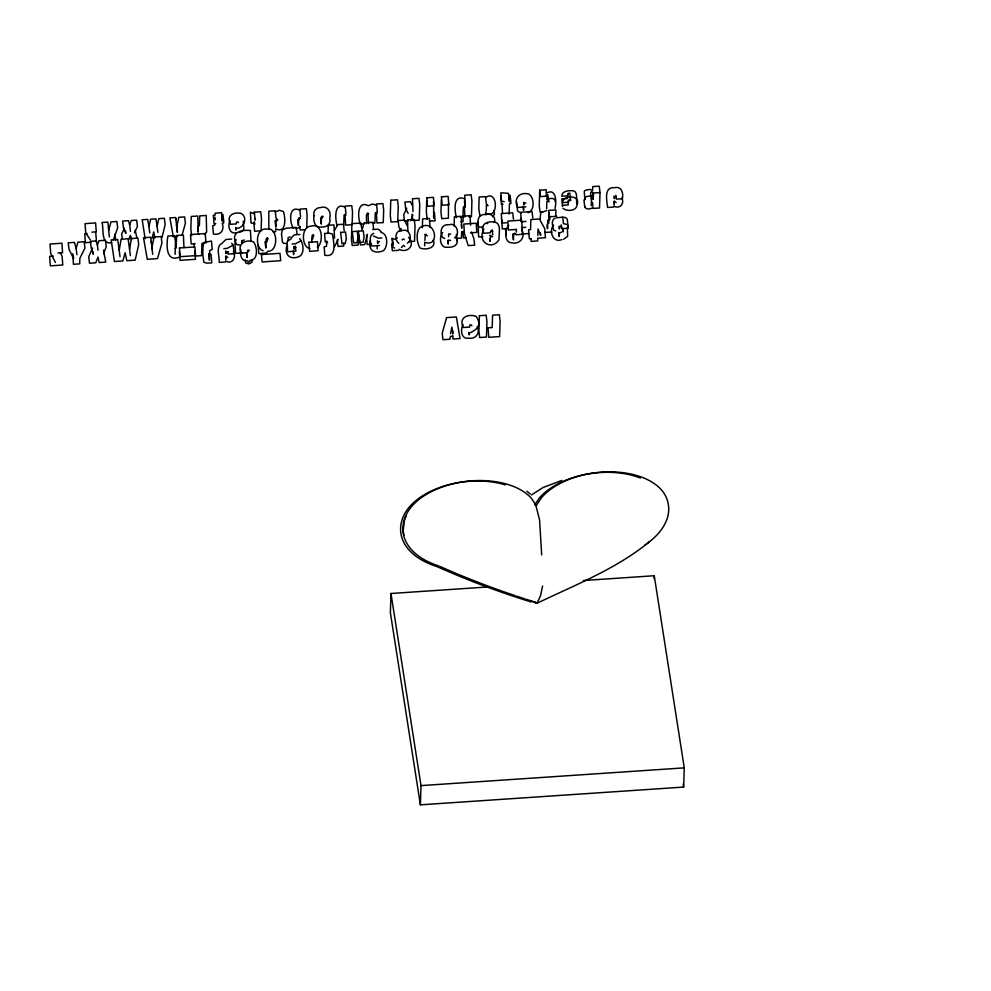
<?xml version="1.0" encoding="UTF-8"?>
<svg xmlns="http://www.w3.org/2000/svg" width="991" height="991" viewBox="0 0 991 991"><rect width="100%" height="100%" fill="white"/><g stroke="black" fill="none" stroke-linecap="round" stroke-linejoin="round"><path stroke-width="1.49" d="M240.59 249.336C240.095 254.563 240.999 262.008 247.899 260.695M366.497 235.177L367.165 244.48L371.6 244.182M72.801 253.708L73.433 264.287L79.701 263.866L79.875 258.279L84.941 248.122L84.173 241.73L77.955 242.138L76.121 248.332L76.889 254.724M96.474 241.928L95.78 232.873M179.321 251.615L180.028 260.336L195.487 259.283L194.793 250.574M183.967 247.515L183.397 235.028L176.633 235.486L176.2 247.886L175.283 248.679M194.137 246.623L194.236 243.538M205.955 243.03L205.286 233.554L190.507 234.557L191.189 244.034L195.202 243.761M251.033 241.531L250.413 230.507C240.937 229.639 229.838 232.228 236.626 244.504L239.574 245.05M253.919 222.368L254.613 231.262L261.104 230.816L261.5 218.169L260.732 211.777L254.253 212.21L254.452 213.858L250.413 212.247L251.045 223.099L253.646 223.21L254.737 224.412L254.427 221.848M258.131 245.384L258.837 253.646L266.579 252.953L267.917 251.169C278.88 252.036 278.013 226.171 266.752 229.094C255.17 227.348 254.972 248.89 263.123 250.723M267.273 237.642C268.065 239.066 266.814 244.69 265.055 241.668L265.823 248.06L266.121 238.98L267.124 238.125L268.14 238.769M286.746 246.14C284.38 255.319 290.375 259.679 298.229 256.954C305.253 254.86 303.494 242.436 299.629 238.596M293.658 252.123L293.646 254.563L293.187 250.735M306.714 228.103L307.123 215.097L306.355 208.705L299.74 209.151L300.595 216.657M311.694 242.436L312.128 235.387L313.974 235.685M313.106 234.545L312.945 238.521L311.905 239.475M326.795 241.011L326.485 246.288L324.131 246.883L324.837 255.282C337.708 257.697 333.533 241.643 332.456 234.149L329.644 233.257L324.553 233.467L325.259 241.866L327.674 242.547M328.058 232.972L328.306 225.254L333.967 224.883L334.512 238.224M343.642 225.254L344.112 214.898L345.475 214.601L345.884 215.431M343.778 242.981L343.691 246.065L338.03 246.449L337.262 240.045M344.992 214.452L345.624 225.118L352.127 224.684L352.523 212.037L351.755 205.632L345.141 206.091L345.983 213.647M366.422 223.718C367.314 222.281 364.725 211.145 368.788 213.722M367.921 213.053L368.565 223.57M370.3 240.503C367.822 251.144 375.056 254.018 383.195 250.81C388.199 247.23 388.237 233.368 380.978 232.439M376.345 212.235L376.964 223L383.269 222.579L383.666 209.931L382.898 203.539L376.481 203.973L377.323 211.566M377.224 246.486L377.212 248.927M397.28 237.815L395.719 239.562L392.225 238.447L392.907 247.44L394.703 248.01M487.968 586.957L390.974 593.498L390.38 612.698L420.395 804.828L683.654 787.077L684.261 767.864L654.246 575.734L583.426 580.515M407.908 231.027L407.487 219.915L414.25 219.457L415.018 225.861L414.523 241.284L409.122 241.643M413.012 211.64L412.454 198.77L418.958 198.336L419.726 204.728L419.243 220.151L414.04 220.51M422.364 227.732L422.637 218.9L429.4 218.441L430.082 227.546M426.687 200.591L426.365 212.433L427.183 219.37M420.395 804.828L421.002 785.615L390.974 593.498M441.354 199.6L440.958 212.235L441.726 218.639L448.415 218.181L448.502 202.982M454.113 226.01L454.411 216.756L461.174 216.298L461.769 228.203L461.298 224.362M464.308 206.165L464.94 217.066M465.312 205.125L464.655 195.252L471.159 194.806L471.927 201.21L471.443 216.633L468.842 216.806M470.626 225.18L469.957 215.704L463.193 216.162L463.02 221.674L461.001 221.811M478.108 222.281L478.616 236.96L482.865 236.676M485.937 214.267L485.962 213.313C499.204 220.002 497.866 188.637 485.602 197.568L486.37 203.96M500.728 195.896L501.434 204.295L502.957 204.183M502.003 203.7L502.487 213.251M501.595 219.568L502.276 228.896L506.451 228.624M509.139 214.093L509.461 203.75L510.786 203.663L510.861 201.656L510.092 195.264L508.755 195.351M516.683 201.867L517.612 210.984L521.018 213.152M520.758 221.204L520.845 218.268M523.595 207.85L523.582 210.29L523.124 206.45M537.816 235.585L538.014 229.02L540.677 235.387L540.368 232.835M555.01 208.494C556.682 201.879 556.236 187.2 546.115 193.332L546.227 189.752L539.723 190.185L539.24 205.608L540.008 212.012L542.61 211.839M540.008 219.11L540.826 212.706L546.759 210.588M555.74 216.075L555.926 209.906L548.618 210.414L549.386 216.806L556.694 216.298M563.198 229.726L563.123 231.968L562.665 228.128M561.203 224.846L561.674 228.686L568.153 228.24L567.509 224.672L563.445 223.582L562.677 217.19L556.521 217.785M591.354 199.513L590.586 193.121L591.652 191.474L592.531 192.13L593.312 199.389L593.175 198.076L591.602 198.225L591.206 205.744M600.013 192.564L593.51 193.01L593.398 196.664L590.611 195.822L586.313 196.59A3.555 2.081 -6.9 0 0 585.024 197.94L584.863 199.786L584.256 191.548A3.555 2.081 -6.9 0 1 585.545 190.185L589.843 189.43L592.63 190.272L592.742 186.605L599.245 186.172L600.013 192.564L599.518 207.999L593.436 208.407L593.052 207.478C590.822 209.274 585.161 210.08 584.69 206.326M654.147 578.694L654.246 575.734M542.61 586.053L540.479 595.864L537.085 603.147L530.036 600.942M403.176 530.47L404.439 520.349L406.409 515.258M299.579 218.057L299.344 219.494L297.746 219.63M214.774 223.929L214.514 225.341L212.718 225.601L213.424 234.037C220.634 235.585 224.635 230.197 222.269 223.124L223.669 223.025L223.731 221.018L222.963 214.626L221.563 214.725L222.331 221.117L221.625 212.731L215.109 213.176L215.047 215.158L213.313 215.282L214.019 223.669L215.753 223.557M276.947 219.729L276.712 221.03L275.052 220.696L275.82 227.088L276.055 219.928L277.009 219.147L277.864 219.767M322.335 216.794L322.112 217.97L320.626 218.094M546.041 195.722L546.264 194.769L547.825 194.645L548.766 201.978L548.593 201.037L546.871 201.532L546.648 208.804M248.555 250.624L247.378 252.061M151.908 247.923L154.014 237.01L161.161 236.527L161.929 242.931L157.519 258.614L147.263 259.308L143.534 237.716L150.682 237.233L151.412 242.968M119.23 250.289L121.075 239.24L128.099 238.757L130.391 255.616M129.623 249.224L131.369 238.546L130.341 235.338L128.793 239.748M469.003 334.326L469.189 333.199C476.77 329.817 482.32 325.605 476.213 316.451C468.57 313.367 458.09 317.368 463.354 327.501L469.635 327.08L469.746 325.283L470.75 324.639L471.939 325.742M450.608 333.707L451.834 327.154L452.912 333.558L452.453 329.718M149.022 226.543L150.558 219.209L155.946 218.85L157.928 232.389M157.16 225.985L158.808 218.652L164.382 218.28L165.15 224.672L162.004 237.506M152.18 238.162L153.704 231.968L154.955 237.976M576.935 205.917C575.362 211.232 566.579 211.603 562.975 208.296M367.488 234.297L364.688 244.641L360.476 244.926L358.445 234.669L358.11 245.087L352.201 245.483L351.433 239.091L351.916 223.669L360.749 223.074L362.062 230.172L364.044 222.851L372.789 222.257L373.557 228.648M113.333 240.045L117.656 227.88L116.888 221.476L110.992 221.873L108.601 230.556M182.171 234.743L185.416 223.309L184.648 216.905L178.851 217.302L176.745 226.654L176.522 224.92L177.414 232.365L175.692 217.512L169.895 217.909L173.301 236.738L177.538 236.453M130.465 231.411L129.697 225.007L131.233 220.51L136.647 220.151L137.427 226.543L134.454 232.774M98.01 250.153L97.403 245.037L98.927 240.726L105.455 240.293L106.235 246.685L103.559 253.671M487.25 204.79L486.37 205.496M410.708 220.733L412.913 215.084M92.584 247.961L88.719 256.805L89.487 263.21L95.755 262.788L97.998 257.028L99.162 262.553L105.74 262.107L103.522 250.091M406.756 208.221L403.721 214.75L404.328 219.866M124.383 228.326L121.72 233.777L122.327 238.893M334.512 246.685L338.253 239.426M399.856 231.002L401.144 228.5M402.024 239.921L403.275 238.942L404.328 239.723M334.413 230.618L337.745 224.623L343.406 224.239L344.174 230.63M534.719 504.927L539.339 497.99A67.772 39.727 -6.9 0 1 640.384 478.021M536.23 505.621L541.631 497.519A67.772 39.727 -6.9 0 1 609.304 471.84A67.772 39.727 -6.9 0 1 666.138 497.172A82.092 48.125 -6.9 0 1 644.831 545.087M247.973 262.33L249.744 261.574L249.769 260.534C258.75 260.36 257.251 246.363 253.498 241.891C246.053 238.93 236.502 243.687 241.445 253.064L247.564 252.655L247.849 250.141L249.484 250.389M463.082 324.602C460.295 329.136 460.939 339.43 468.359 338.166C475.321 339.418 480.66 333.447 477.241 326.634M483.893 228.995C476.782 242.052 491.66 251.02 499.043 239.711C498.634 234 502.078 222.368 493.592 221.947C486.569 220.919 479.52 224.957 483.744 233.257L490.248 232.811L490.731 230.965L492.837 231.275M514.973 233.319L512.966 233.901M230.11 220.634C227.212 225.403 229.429 234.805 236.539 232.699M393.154 242.522L391.581 244.331L392.349 250.735L398.37 250.327L399.175 249.435C407.66 253.585 415.861 244.851 408.552 237.307M401.429 247.527L403.585 245.297L404.774 246.623M223.062 242.238L225.973 239.463L231.683 239.079M291.391 237.629L294.302 234.855L300.013 234.471M531.449 494.943L543.056 487.51L561.773 480.449M236.081 239.624L234.954 242.894L235.598 253.349L241.878 252.928M649.514 541.705C616.464 568.834 575.61 584.727 537.308 603.135M300.261 227.075L296.111 228.686M275.287 211.876L279.45 210.29L283.389 211.603C285.532 217.735 286.56 234.099 275.721 228.81L275.634 231.646L273.033 231.82M442.717 232.588C438.889 236.49 439.731 248.493 447.387 247.255C451.809 247.7 458.635 245.805 457.012 240.008M553.635 225.081C548.58 230.668 552.767 243.575 562.008 239.525M407.338 243.117C413.222 240.119 409.779 228.029 402.457 230.482C395 229.466 394.059 239.859 398.84 243.34M492.44 216.769L494.459 214.18L494.001 210.352M241.854 231.547L243.873 229.119L243.229 221.142M232.451 245.471L227.088 248.407L223.83 248.63M300.781 240.863L295.417 243.798L292.159 244.021M508.804 225.465C504.543 228.983 503.936 242.708 511.715 242.82C519.668 244.566 525.887 237.642 521.749 229.776M555.121 218.218C550.389 220.163 552.941 226.592 553.647 230.085L555.703 230.99M317.393 247.44C323.673 242.485 322.992 222.356 310.963 226.146C300.793 226.32 301.388 247.316 309.886 248.468M373.718 233.306C368.404 235.127 370.82 242.176 371.092 246.078L379.466 245.52M204.493 234.557L206.624 232.067L206.227 215.456L199.724 215.889L199.377 225.663L197.841 226.555M454.609 237.803C460.58 234.669 456.616 221.873 449.034 224.771C441.503 223.681 439.199 231.807 442.593 237.518L444.761 238.472M528.166 212.681C535.09 210.625 534.285 196.528 528.55 194.001C519.581 191.635 513.313 198.423 517.475 207.441L525.849 206.884M222.504 243.204C215.072 245.805 219.804 256.842 219.246 262.404L225.564 261.983L225.601 260.844C231.634 265.192 236.948 257.375 233.331 251.603M291.453 238.521L287.204 241.544L287.539 251.714L295.913 251.157L295.293 246.041M426.18 234.31L424.718 234.557M563.631 239.215L567.645 236.354L567.397 227.657M239.525 232.29L240.788 231.956M179.805 256.979C165.794 263.011 166.29 244.888 167.913 236.081L174.676 235.623L175.444 242.015L175.11 254.315M486.308 223.421L487.758 223.52M491.09 235.474L489.641 235.412M561.538 232.129L559.543 232.897L559.159 236.453L558.689 232.612M533.158 601.426L532.873 601.388A832.006 487.721 -6.9 0 1 526.147 599.258M244.331 240.008L242.374 240.726L242.299 242.981L241.99 240.429M290.177 236.911L288.108 237.667L288.009 240.293M567.533 198.51L561.761 198.894L562.529 206.215L562.529 205.286L568.314 204.902L567.843 201.062M91.915 232.142L96.3 231.844L95.607 222.913L85.04 223.632L85.722 232.823L90.268 239.81M87.109 233.579L84.731 233.74L85.412 242.671L90.949 242.299M360.129 224.139L363.908 223.892M372.343 223.322L374.858 223.148L375.341 212.879L377.249 213.053M404.489 221.154L408.218 220.894M460.32 217.388L462.921 217.202L463.268 207.404L464.259 206.512L465.2 207.255L464.432 200.863M305.364 229.639L300.174 229.986L299.716 226.146M372.604 229.565L378.314 229.181L381.052 231.584M57.961 253.015L62.569 252.705L61.9 243.229L50.033 244.021L50.702 253.51L55.446 262.429M204.617 243.129L201.953 243.303L201.569 255.653L194.806 256.099M506.636 222.752L501.942 223.074L501.273 213.598L512.719 212.817L513.487 219.222M521.415 221.761L525.936 221.451M482.976 226.939L478.926 227.212C476.931 222.17 477.637 214.415 484.562 214.477C489.789 212.991 496.293 215.642 494.398 222.356M53.415 256.112L49.649 256.372L50.318 265.848L62.792 265.006L62.086 256.372L60.253 252.717M463.677 231.51L461.657 231.646L461.459 238.125L456.046 238.484M521.526 227.608L525.75 227.323M381.82 237.976L378.562 238.199L373.372 235.969M516.522 229.429L508.457 229.974L507.776 221.104L521.7 220.163L522.505 234.322L516.076 234.756M470.465 232.835L476.869 232.402L476.188 223.235L463.8 224.077L464.469 233.826L468.21 245.619L474.677 245.186L473.909 238.781L471.567 231.931M466.179 237.803L463.478 237.989L462.71 231.584M522.046 234.037L529.367 233.542M551.95 232.018L545 232.414M531.226 238.658L529.392 238.781L528.624 232.389L528.698 229.751L530.544 229.627L530.866 219.544L539.463 218.974L544.74 228.673L545.422 237.704L537.729 238.224L537.642 240.937L531.139 241.37L530.842 238.819M452.763 336.296L450.348 336.457L449.889 339.244L442.977 339.715L442.209 333.323L446.557 317.628L456.343 316.971L460.059 338.563L453.06 339.033L452.602 335.193M421.002 785.615L684.261 767.864M111.698 242.671C100.45 245.05 104.117 228.772 101.962 222.492L107.846 222.095L109.369 236.96M433.525 212.458L434.417 212.433L435.123 220.857L429.524 221.005M547.589 223.136L548.766 223.148L549.088 213.003L549.856 219.407L547.812 220.113L547.515 228.686L547.057 224.846M286.771 243.675L283.426 243.129L282.447 242.064L281.494 234.062L282.274 229.9L286.312 228.203L296.247 227.422L297.015 233.814M562.677 217.19L565.811 217.661L567.273 219.234L568.153 228.24M530.879 601.896L530.705 601.847A832.006 487.721 -6.9 0 1 436.796 566.518A82.092 48.125 -6.9 0 1 403.994 515.109A67.772 39.727 -6.9 0 1 505.36 484.884M464.544 198.72C452.813 194.248 454.609 210.848 456.417 217.648M537.159 603.197L534.545 602.057L537.085 603.147M293.559 228.425C289.446 223.594 288.319 204.295 299.827 210.265M231.646 243.315L233.182 244.789L234.124 253.671L228.041 254.08L227.732 251.528M198.15 234.012L198.894 234.52M376.555 205.174L372.43 204.022L368.28 205.732C357.54 199.984 357.59 216.41 359.968 222.864M345.215 207.255C333.831 201.47 335.069 219.284 337.138 225.688M526.865 491.189L530.259 494.026M427.418 235.734L425.238 235.511L424.866 240.355M536.404 505.868L531.287 498.151A67.772 39.727 -6.9 0 0 464.94 481.527A67.772 39.727 -6.9 0 0 406.273 514.639A82.092 48.125 -6.9 0 0 439.075 566.047M479.991 216.298L478.826 208.791L479.124 197.048L485.181 196.639L485.602 197.568M401.095 230.965L398.902 226.939L398.134 220.547L404.464 220.126L407.301 225.911M412.244 205.248L410.336 201.693L404.885 202.053L405.653 208.457L408.131 213.313M492.638 236.75L490.434 236.49L490.087 241.37L489.777 238.819M450.608 240.417L448.527 240.132L448.155 244.133L447.697 240.293M561.674 226.691L559.692 226.382L559.395 228.971L559.085 226.419M488.191 205.571L486.494 205.248L486.197 211.157M450.682 234.136L448.787 233.864L448.527 236.638M238.472 222.591L237.406 221.811L236.552 222.108L236.329 223.916L230.569 224.3C225.96 215.505 233.517 211.888 240.702 213.3C248.159 216.311 244.393 228.71 236.279 228.289L235.945 229.974L235.635 227.422M135.222 230.222L136.869 237.914M131.605 239.549L131.258 238.534L137.935 238.1L138.703 244.492L135.185 260.125L126.798 260.695L125.163 252.73L122.872 260.955L114.436 261.525L111.153 239.909L117.718 239.463L120.01 256.694M97.403 245.037L96.09 240.924L90.404 241.309L91.172 247.7L93.352 254.365L93.043 251.801M616.167 202.56L614.222 201L614.16 204.369L613.85 201.805M227.868 257.511L225.936 255.951L225.874 259.32L225.564 256.756M323.264 216.707L322.385 216.088L321.493 216.818L321.27 224.115L320.65 218.999M129.697 225.007L128.421 220.696L122.649 221.092L123.417 227.484L125.82 233.356L125.51 230.792M536.007 505.955L539.562 519.879L541.693 554.96M300.496 218.33L298.762 217.921L298.415 225.576L297.796 220.46M616.365 196.961L614.606 196.676L614.346 198.621L614.048 196.069M228.066 251.912L226.32 251.627L226.059 253.585L225.75 251.02M525.924 203.044L524.289 202.746L524.053 204.939L523.744 202.387M379.553 241.68L377.918 241.383L377.67 243.588L377.373 241.024M295.987 247.316L294.352 247.019L294.116 249.224L293.807 246.66M76.121 248.332L74.436 242.386L68.218 242.795L68.986 249.199L73.607 258.701L73.309 256.149M504.221 201.706L501.533 201.161L500.827 192.811L508.42 193.319L509.523 201.743L508.903 196.627M516.076 234.198L514.886 233.467L513.623 234.322L513.425 239.921L512.805 234.805M145.132 238.645L142.184 219.779L147.758 219.395L149.79 232.935M683.183 784.017L683.654 787.077M403.275 531.176L403.882 535.388M151.995 247.874L152.676 254.315M621.778 197.927C625.048 203.564 619.177 209.881 613.887 205.893L613.85 207.032L607.533 207.453C607.037 200.987 603.346 186.754 614.482 187.695C621.518 185.899 623.574 192.96 622.422 198.72L616.328 199.129L615.869 195.289M592.432 202.362L592.903 206.19M583.922 199.922L584.777 207.008M539.723 190.185L540.491 196.577L546.995 196.144L546.883 199.736C549.299 197.952 555.778 197.308 555.257 201.73M532.786 217.909L532.018 211.517L520.733 212.285L521.254 220.485M516.138 229.503L516.435 232.055M505.472 228.698L506.24 235.102M492.155 229.763L492.775 234.879M485.664 212.384L485.974 214.936M468.755 332.307L469.065 334.871M456.343 234.421L457.111 240.813M433.513 201.408L433.798 218.218L433.501 215.666M433.29 240.008C436.808 248.369 425.535 250.327 420.048 248.023C416.827 243.216 415.725 232.935 419.627 227.93C435.21 216.521 441.045 248.27 424.73 242.225L424.656 245.83M411.971 214.192L412.739 220.597M392.225 238.447L392.993 244.839M268.834 229.516L268.821 211.232L275.201 210.798L276.055 218.268M254.253 212.21L255.059 218.974M251.788 259.654L252.098 262.219L248.865 263.94L245.768 263.036L245.235 259.828M246.821 252.779L247.118 257.66L246.499 252.544M214.985 217.165L215.295 219.717M197.63 227.038L198.25 232.154L197.754 216.026L191.251 216.459L190.854 229.107L191.622 235.511M175.816 218.54L175.94 219.593M151.227 241.482L152.18 249.373M114.919 233.987L115.687 240.379M255.021 218.615L255.22 220.262M524.809 598.824A832.006 487.721 -6.9 0 1 516.658 596.148M515.308 595.702A832.006 487.721 -6.9 0 1 440.314 566.592M314.036 215.704C313.02 221.402 315.027 228.599 322.001 226.939C327.067 227.484 331.242 223.52 329.743 218.28C331.477 211.69 327.451 205.36 320.527 207.565C316.117 207.553 312.797 211.256 314.036 215.704M179.445 247.973L180.139 256.694L195.599 255.653L194.905 246.932L179.445 247.973M203.031 245.421L202.796 254.452L203.886 262.231L206.661 263.123L211.789 262.912L211.083 254.501L208.655 253.77L209.423 260.175L209.733 250.5L212.21 249.497L211.504 241.086L204.196 242.262L203.031 245.421M261.401 254.576L262.144 261.946L280.713 260.695L279.982 253.324L261.401 254.576M308.895 242.275L309.576 251.33L318.123 250.748L317.43 241.705L308.895 242.275M340.619 232.377L341.969 243.687L345.289 243.464L346.305 238.447L345.537 232.043L340.619 232.377M352.288 231.597L353.663 242.906L356.971 242.684L357.974 237.654L357.206 231.262L352.288 231.597M358.383 231.188L359.733 242.498L363.053 242.275L364.069 237.245L363.301 230.853L358.383 231.188M390.788 200.232L390.293 215.654L391.061 222.058L397.75 221.6L398.233 206.178L397.465 199.786L390.788 200.232M426.774 197.804L427.48 206.215L434.157 205.756L433.451 197.358L426.774 197.804M441.441 196.813L442.147 205.224L448.836 204.765L448.13 196.367L441.441 196.813M479.396 315.708L478.913 331.13L479.681 337.522L486.445 337.064L486.928 321.641L486.16 315.249L479.396 315.708M488.08 327.823L488.749 337.299L499.625 336.568L500.108 321.134L499.34 314.742L492.577 315.2L492.193 327.538L488.08 327.823M568.016 194.36L567.967 195.822L561.847 196.23C561.612 191.536 567.36 190.606 570.94 190.706C579.314 189.888 575.461 200.12 577.047 204.778C581.197 194.843 562.9 194.484 562.615 202.622L568.735 202.214L568.859 200.12L569.788 199.402L570.692 200.64L569.763 193.183L568.252 193.319L568.016 194.36"/></g></svg>
